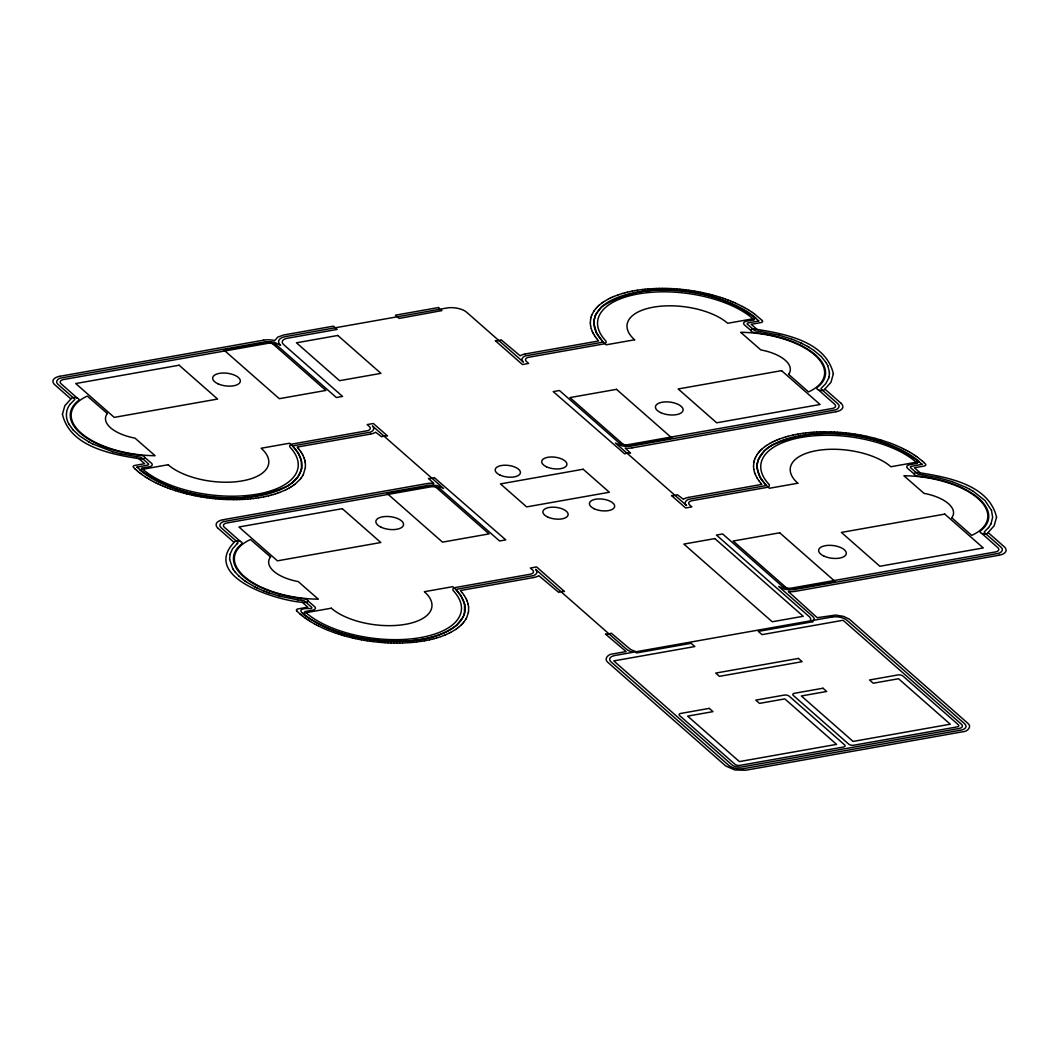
<?xml version="1.0" encoding="UTF-8"?>
<svg xmlns="http://www.w3.org/2000/svg" width="1059" height="1059" viewBox="0 0 1059 1059"><rect width="100%" height="100%" fill="white"/><g stroke="black" fill="none" stroke-linecap="round" stroke-linejoin="round"><path stroke-width="1.5" d="M590.313 323.035L590.631 318.997M593.927 323.405L593.94 322.095M753.518 466.489L753.836 462.452M757.132 466.847L757.132 465.55M829.435 373.867L829.409 372.159M829.435 373.88L829.065 376.686M305.376 467.668L305.389 463.604M468.568 611.122L468.594 607.059M593.94 322.082L594.033 320.784M757.145 465.523L757.238 464.226M301.563 468.555L301.338 460.612L298.598 453.834M305.363 467.734L303.404 474.313M468.369 612.473L468.568 611.189M594.033 320.758L595.37 315.648M757.238 464.213L757.437 462.929M301.286 469.839L301.563 468.568M464.491 613.293L464.544 604.054M468.356 612.552L466.609 617.754M590.644 318.931L590.922 317.66M753.849 462.386L754.127 461.115M757.437 462.915L758.575 459.103M814.186 620.19L814.239 619.952A14.535 6.658 7.2 0 0 812.227 615.981L778.643 586.461L785.249 589.426L793.482 589.704L997.141 553.605C1000.424 553.672 1004.713 549.886 1000.94 547.093L984.605 532.73A2.422 1.112 7.2 0 1 984.526 531.644L988.59 527.581M230.068 554.241L229.591 559.311M829.065 376.7L828.601 378.341M230.068 554.228L232.503 548.88L236.859 543.982M301.272 469.865L297.632 477.238L292.138 482.811M464.477 613.32L463.074 617.079M590.935 317.594L591.319 316.323M754.14 461.036L754.524 459.778M828.601 378.354L825.782 383.623L821.321 388.19A2.422 1.112 7.2 0 0 821.4 389.275L837.709 403.611C841.389 406.232 837.351 410.27 833.989 410.151L630.33 446.236L622.163 445.998L615.438 443.006L686.603 505.567C682.777 502.76 687.079 498.961 690.375 499.027L764.611 485.869A2.422 1.112 7.2 0 0 765.538 484.506L761.236 479.012M591.346 316.257L591.809 315.013M754.551 459.712L755.014 458.468M591.835 314.947L593.847 311.187M595.37 315.635L595.926 314.404M755.041 458.401L755.596 457.17M758.575 459.077L764.399 450.83M990.92 523.953L992.64 517.335L991.476 510.398M990.906 523.967L988.603 527.567M302.728 475.584L303.377 474.379M595.939 314.391L601.208 307.375M463.061 617.093L456.614 625.194M465.934 619.038L466.569 617.834M755.623 457.104L757.053 454.642M302.689 475.65L301.087 478.072M465.894 619.105L464.292 621.527M593.887 311.121L595.674 308.738M757.092 454.576L757.913 453.411M70.397 403.903C65.605 409.423 65.142 417.802 68.861 424.01M300.121 479.29L301.034 478.138M463.326 622.732L464.239 621.593M757.966 453.345L758.879 452.193M70.41 403.903L74.474 399.839A2.422 1.112 7.2 0 0 74.395 398.753L58.086 384.417C54.287 381.637 58.549 377.798 61.859 377.878L265.518 341.779L273.752 342.057L280.648 345.274A14.535 6.658 7.2 0 1 285.665 336.577L446.924 307.997A14.535 6.658 7.2 0 1 466.728 312.299L523.398 362.112C519.638 359.385 523.821 355.453 527.17 355.572L601.406 342.414A2.422 1.112 7.2 0 0 602.333 341.051L596.482 332.857M300.068 479.343L295.368 483.87M595.727 308.685L596.733 307.56M462.267 623.923L463.273 622.798M758.932 452.127L759.925 451.015M596.786 307.494L597.872 306.395M461.128 625.088L462.214 623.989M759.991 450.949L761.077 449.85M597.938 306.329L599.103 305.257M601.221 307.362L602.386 306.289M461.062 625.141L458.573 627.325M761.143 449.784L762.308 448.712M764.426 450.816L766.862 448.672M236.859 543.969L237.679 543.28A2.422 1.112 7.2 0 0 237.6 542.195L221.291 527.872C217.439 525.052 221.781 521.28 225.064 521.332L428.723 485.234L436.957 485.512L443.562 488.464L372.397 425.917C376.064 428.511 372.027 432.694 368.625 432.456L294.389 445.614A2.422 1.112 7.2 0 0 293.462 446.977L297.764 452.471M599.169 305.204L601.83 303.073M602.399 306.263C647.949 277.71 718.187 287.863 758.999 320.983L748.329 322.876A2.422 1.112 7.2 0 0 747.495 324.319L754.273 330.276A2.422 1.112 7.2 0 0 756.272 331.03L760.574 331.56M456.601 625.207C433.965 642.403 403.28 642.535 376.157 640.298C360.51 638.564 344.996 635.043 330.355 629.218C325.259 627.153 282.012 606.913 310.671 608.607A2.422 1.112 7.2 0 0 311.505 607.151L304.727 601.194A2.422 1.112 7.2 0 0 302.728 600.453L300.875 600.241M762.374 448.659L765.035 446.527M292.125 482.825L287.836 485.816M293.965 484.943L295.302 483.937M457.17 628.397L458.507 627.378M766.875 448.659L771.164 445.667M292.483 486.002L293.886 485.009M601.909 303.02L603.312 302.027M455.688 629.443L457.091 628.464M765.114 446.474L766.517 445.482M290.907 487.008L292.39 486.055M603.405 301.974L608.29 299.088M455.595 629.496L450.71 632.395M766.61 445.429L769.747 443.483M287.823 485.829C240.261 507.883 177.793 499.967 136.942 467.204M289.253 487.987L290.815 487.061M771.177 445.654C818.739 423.574 881.207 431.543 922.058 464.279M287.505 488.94L289.16 488.04M769.84 443.443L771.495 442.543M608.382 299.035L610.103 298.175M285.692 489.854L287.413 488.993M771.587 442.49L773.308 441.629M448.897 633.308L450.618 632.448M610.196 298.122L611.996 297.301M285.599 489.907L279.801 492.382M773.401 441.577L775.188 440.756M448.804 633.348L445.045 635.029M612.089 297.248L613.955 296.454M775.294 440.703L777.16 439.909M614.061 296.414L618.099 294.892M777.266 439.869L779.199 439.101M444.939 635.069L440.901 636.591M277.696 493.137L279.695 492.422M779.305 439.061L783.475 437.619M618.204 294.852L622.507 293.475M275.525 493.865L277.59 493.176M440.796 636.631L436.493 638.008M273.288 494.553L275.406 493.904M783.594 437.579L785.712 436.93M622.626 293.436L624.81 292.827M270.985 495.202L273.169 494.593M785.831 436.89L788.015 436.282M434.19 638.656L436.374 638.034M624.929 292.8L627.166 292.231M268.629 495.797L270.866 495.228M788.134 436.255L792.794 435.117M431.834 639.252L434.071 638.683M627.299 292.191L629.589 291.662M266.206 496.367L268.496 495.837M429.411 639.821L431.701 639.279M59.807 376.289L59 376.461A6.05 2.78 7.2 0 0 58.616 376.554L57.888 376.752A6.05 2.78 7.2 0 0 57.543 376.872L56.868 377.11A6.05 2.78 7.2 0 0 56.551 377.242L55.955 377.52A6.05 2.78 7.2 0 0 55.664 377.666L55.134 377.984A6.05 2.78 7.2 0 0 54.896 378.142L54.446 378.487A6.05 2.78 7.2 0 0 54.247 378.659L53.877 379.029A6.05 2.78 7.2 0 0 53.718 379.215L53.44 379.612A6.05 2.78 7.2 0 0 53.334 379.81L53.149 380.221A6.05 2.78 7.2 0 0 53.069 380.433L52.976 380.856A6.05 2.78 7.2 0 0 52.95 381.081L52.95 381.518A6.05 2.78 7.2 0 0 52.976 381.743L53.056 382.18A6.05 2.78 7.2 0 0 53.135 382.405L53.307 382.855A6.05 2.78 7.2 0 0 53.427 383.08L53.691 383.53A6.05 2.78 7.2 0 0 53.85 383.755L54.221 384.192A6.05 2.78 7.2 0 0 54.419 384.417L70.781 398.846M629.721 291.635L632.064 291.146M525.132 353.984L524.311 354.156A6.05 2.78 7.2 0 0 523.94 354.249L523.199 354.447A6.05 2.78 7.2 0 0 522.855 354.566L522.18 354.805A6.05 2.78 7.2 0 0 521.862 354.937L521.266 355.215A6.05 2.78 7.2 0 0 520.975 355.361L520.459 355.678A6.05 2.78 7.2 0 0 520.207 355.837L501.119 339.807A7.876 3.614 7.2 0 1 495.983 340.72L495.294 340.68L522.444 364.534L528.64 363.436L526.164 361.225A7.267 3.336 7.2 0 1 528.401 357.32L603.405 344.003A6.05 2.78 7.2 0 0 605.655 340.72A8.75 4.011 7.2 0 0 605.457 340.508A84.151 38.601 7.2 0 1 641.939 293.33A84.151 38.601 7.2 0 1 753.002 318.799L754.207 319.884L746.33 321.274A6.05 2.78 7.2 0 0 744.305 324.795L751.056 330.633M136.915 467.178L147.466 465.153A2.422 1.112 7.2 0 0 148.3 463.71L141.522 457.753A2.422 1.112 7.2 0 0 139.523 456.998L136.452 456.628M370.676 434.044L371.484 433.872A6.05 2.78 7.2 0 0 371.868 433.78L372.596 433.581A6.05 2.78 7.2 0 0 372.94 433.462L373.615 433.224A6.05 2.78 7.2 0 0 373.933 433.091L374.529 432.813A6.05 2.78 7.2 0 0 374.82 432.668L375.349 432.35A6.05 2.78 7.2 0 0 375.588 432.191L381.69 436.811A7.876 3.614 7.2 0 1 386.839 435.898L387.515 435.937L373.35 423.494L367.155 424.593L369.631 426.803A7.267 3.336 7.2 0 1 367.394 430.709L292.39 444.025A6.05 2.78 7.2 0 0 290.14 447.308A8.75 4.011 7.2 0 0 290.338 447.52A84.151 38.601 7.2 0 1 253.856 494.699A84.151 38.601 7.2 0 1 142.793 469.23L141.588 468.144L149.465 466.754A6.05 2.78 7.2 0 0 151.49 463.233L144.739 457.395M263.731 496.883L266.074 496.393M223.012 519.744L222.205 519.916A6.05 2.78 7.2 0 0 221.821 520.009L221.093 520.207A6.05 2.78 7.2 0 0 220.749 520.313L220.073 520.565A6.05 2.78 7.2 0 0 219.756 520.697L219.16 520.975A6.05 2.78 7.2 0 0 218.869 521.121L218.339 521.425A6.05 2.78 7.2 0 0 218.101 521.597L217.651 521.941A6.05 2.78 7.2 0 0 217.452 522.113L217.082 522.484A6.05 2.78 7.2 0 0 216.923 522.669L216.645 523.067A6.05 2.78 7.2 0 0 216.539 523.265L216.354 523.676A6.05 2.78 7.2 0 0 216.274 523.887L216.182 524.311A6.05 2.78 7.2 0 0 216.155 524.536L216.155 524.973A6.05 2.78 7.2 0 0 216.182 525.185L216.261 525.635A6.05 2.78 7.2 0 0 216.34 525.86L216.513 526.31A6.05 2.78 7.2 0 0 216.632 526.535L216.896 526.985A6.05 2.78 7.2 0 0 217.055 527.197L217.413 527.647A6.05 2.78 7.2 0 0 217.625 527.859L218.075 528.309M835.988 411.739L836.795 411.567A6.05 2.78 7.2 0 0 837.179 411.474L837.907 411.276A6.05 2.78 7.2 0 0 838.251 411.157L838.927 410.918A6.05 2.78 7.2 0 0 839.244 410.786L839.84 410.508A6.05 2.78 7.2 0 0 840.131 410.363L840.661 410.045A6.05 2.78 7.2 0 0 840.899 409.886L841.349 409.542A6.05 2.78 7.2 0 0 841.548 409.37L841.918 408.999A6.05 2.78 7.2 0 0 842.077 408.8L842.355 408.417A6.05 2.78 7.2 0 0 842.461 408.218L842.646 407.808A6.05 2.78 7.2 0 0 842.726 407.596L842.818 407.172A6.05 2.78 7.2 0 0 842.845 406.947L842.845 406.51A6.05 2.78 7.2 0 0 842.818 406.285L842.739 405.849A6.05 2.78 7.2 0 0 842.66 405.623L842.487 405.173A6.05 2.78 7.2 0 0 842.368 404.948L842.104 404.498A6.05 2.78 7.2 0 0 841.945 404.273L841.587 403.836A6.05 2.78 7.2 0 0 841.375 403.611L840.925 403.175M792.926 435.09L795.269 434.6M688.324 497.439L687.516 497.611A6.05 2.78 7.2 0 0 687.132 497.704L686.404 497.902A6.05 2.78 7.2 0 0 686.06 498.021L685.385 498.259A6.05 2.78 7.2 0 0 685.067 498.392L684.471 498.67A6.05 2.78 7.2 0 0 684.18 498.815L683.651 499.12A6.05 2.78 7.2 0 0 683.412 499.292L677.31 494.672A7.876 3.614 7.2 0 1 672.161 495.586L671.485 495.546L685.65 507.989L691.845 506.89L689.369 504.68A7.267 3.336 7.2 0 1 691.606 500.775L766.61 487.458A6.05 2.78 7.2 0 0 768.86 484.175A8.75 4.011 7.2 0 0 768.662 483.963A84.151 38.601 7.2 0 1 805.144 436.785A84.151 38.601 7.2 0 1 916.207 462.24L917.412 463.339L909.535 464.729A6.05 2.78 7.2 0 0 907.51 468.25L914.261 474.088M533.868 577.499L534.689 577.327A6.05 2.78 7.2 0 0 535.06 577.234L535.801 577.036A6.05 2.78 7.2 0 0 536.145 576.917L536.82 576.678A6.05 2.78 7.2 0 0 537.138 576.546L537.734 576.268A6.05 2.78 7.2 0 0 538.025 576.122L538.541 575.805A6.05 2.78 7.2 0 0 538.793 575.646L558.702 592.391A7.876 3.614 7.2 0 1 563.838 591.478L564.513 591.518L536.556 566.936L530.36 568.034L532.836 570.258A7.267 3.336 7.2 0 1 530.599 574.163L455.595 587.48A6.05 2.78 7.2 0 0 453.345 590.763A8.75 4.011 7.2 0 0 453.543 590.962A84.151 38.601 7.2 0 1 417.061 638.153A84.151 38.601 7.2 0 1 305.998 612.684L304.793 611.599L312.67 610.196A6.05 2.78 7.2 0 0 314.695 606.688L307.944 600.837M426.936 640.338L429.279 639.848M999.193 555.194L1000 555.022A6.05 2.78 7.2 0 0 1000.384 554.929L1001.112 554.731A6.05 2.78 7.2 0 0 1001.457 554.612L1002.132 554.373A6.05 2.78 7.2 0 0 1002.449 554.241L1003.045 553.963A6.05 2.78 7.2 0 0 1003.336 553.817L1003.866 553.5A6.05 2.78 7.2 0 0 1004.104 553.341L1004.554 552.997A6.05 2.78 7.2 0 0 1004.753 552.824L1005.123 552.454A6.05 2.78 7.2 0 0 1005.282 552.255L1005.56 551.871A6.05 2.78 7.2 0 0 1005.666 551.673L1005.851 551.249A6.05 2.78 7.2 0 0 1005.931 551.051L1006.024 550.614A6.05 2.78 7.2 0 0 1006.05 550.402L1006.05 549.965A6.05 2.78 7.2 0 0 1006.024 549.74L1005.944 549.29A6.05 2.78 7.2 0 0 1005.865 549.078L1005.693 548.628A6.05 2.78 7.2 0 0 1005.573 548.403L1005.309 547.953A6.05 2.78 7.2 0 0 1005.15 547.728L1004.779 547.291A6.05 2.78 7.2 0 0 1004.581 547.066L988.219 532.637M632.197 291.119L634.593 290.669M261.202 497.359L263.598 496.909M795.402 434.574L797.798 434.124M424.407 640.814L426.803 640.364M60.019 376.249L263.612 340.164M525.33 353.944L598.626 340.958L596.601 338.562M370.465 434.084L297.169 447.07L298.056 448.076M223.224 519.704L426.817 483.619M632.183 447.864L835.776 411.779M688.535 497.399L761.831 484.4L760.944 483.394M533.67 577.539L460.374 590.525L462.399 592.921M795.388 591.319L998.981 555.234M634.725 290.643L637.174 290.232M258.621 497.796L261.07 497.386M797.93 434.097L800.379 433.687M421.826 641.238L424.275 640.841M263.823 340.124L264.684 340.005A6.05 2.78 7.2 0 1 265.107 339.952L265.981 339.873A6.05 2.78 7.2 0 1 266.431 339.846L267.331 339.807A6.05 2.78 7.2 0 1 267.795 339.793L268.721 339.807A6.05 2.78 7.2 0 1 269.185 339.82L270.124 339.873A6.05 2.78 7.2 0 1 270.601 339.913L271.541 340.005A6.05 2.78 7.2 0 1 272.017 340.058L272.957 340.204A6.05 2.78 7.2 0 1 273.421 340.283L274.347 340.455A6.05 2.78 7.2 0 1 274.81 340.561L277.683 337.146L283.812 334.962L333.439 326.159L337.133 329.415L286.632 338.39A10.894 4.991 7.2 0 0 283.256 344.241L342.56 396.423L336.365 397.522L276.836 345.247A7.267 3.336 7.2 0 0 267.967 343.315L63.09 379.625A7.267 3.336 7.2 0 0 60.853 383.53L77.214 398.038M637.306 290.219L642.469 289.504M256 498.18L258.489 497.809M631.971 447.904L631.111 448.023A6.05 2.78 7.2 0 1 630.687 448.076L629.814 448.156A6.05 2.78 7.2 0 1 629.364 448.182L628.464 448.222A6.05 2.78 7.2 0 1 628 448.235L627.074 448.222A6.05 2.78 7.2 0 1 626.61 448.209L625.67 448.156A6.05 2.78 7.2 0 1 625.194 448.116L630.555 453.027L629.88 452.987A7.876 3.614 7.2 0 0 624.744 453.901L553.235 391.605L559.43 390.506L618.959 442.781A7.267 3.336 7.2 0 0 627.828 444.714L832.705 408.403A7.267 3.336 7.2 0 0 834.942 404.498L818.581 389.99M427.029 483.579L427.889 483.46A6.05 2.78 7.2 0 1 428.313 483.407L429.186 483.328A6.05 2.78 7.2 0 1 429.636 483.301L430.536 483.261A6.05 2.78 7.2 0 1 431 483.248L431.926 483.261A6.05 2.78 7.2 0 1 432.39 483.275L433.33 483.328A6.05 2.78 7.2 0 1 433.806 483.367L428.445 478.456L429.12 478.496A7.876 3.614 7.2 0 0 434.256 477.583L505.765 539.878L499.57 540.977L440.041 488.689A7.267 3.336 7.2 0 0 431.172 486.769L226.295 523.08A7.267 3.336 7.2 0 0 224.058 526.972L240.419 541.493M800.511 433.674L803 433.303M421.694 641.264L416.531 641.979M795.177 591.346L794.316 591.478A6.05 2.78 7.2 0 1 793.893 591.531L793.019 591.61A6.05 2.78 7.2 0 1 792.569 591.637L791.669 591.677A6.05 2.78 7.2 0 1 791.205 591.677L790.279 591.677A6.05 2.78 7.2 0 1 789.815 591.663L788.876 591.61A6.05 2.78 7.2 0 1 788.399 591.571L817.217 617.701L835.683 615.054L843.639 616.404L849.305 619.144L967.622 723.085C972.586 726.646 967.066 731.954 962.605 731.782L745.51 770.264L734.747 769.946L725.719 765.961L608.091 662.563C603.127 659.002 608.647 653.694 613.108 653.88L626.081 651.576L605.444 634.037L606.132 634.076A7.876 3.614 7.2 0 0 611.268 633.163L629.84 648.876A10.894 4.991 7.2 0 0 633.891 650.835L634.195 650.928A3.627 1.668 7.2 0 1 636.366 652.966L691.13 643.303L694.823 646.546L613.77 660.909L732.312 765.18A7.267 3.336 7.2 0 0 741.194 767.1L959.507 728.407A7.267 3.336 7.2 0 0 961.744 724.515L843.083 620.27L762.017 634.632L758.323 631.389L813.113 621.673A3.627 1.668 7.2 0 1 810.598 619.661L810.638 619.515A10.894 4.991 7.2 0 0 809.619 617.013L716.44 535.06L722.635 533.961L782.164 586.236A7.267 3.336 7.2 0 0 791.033 588.169L995.91 551.858A7.267 3.336 7.2 0 0 998.147 547.953L981.786 533.445M253.326 498.524L255.854 498.193M803.146 433.29L805.674 432.959M642.601 289.491L645.169 289.213M805.806 432.946L808.374 432.668M250.626 498.815L253.194 498.537M413.831 642.27L416.399 641.992M645.315 289.2L647.923 288.961M808.52 432.641L811.128 432.403M247.872 499.067L250.48 498.829M411.077 642.522L413.685 642.284M648.068 288.948L656.368 288.472M811.273 432.403L813.908 432.204M245.092 499.279L247.727 499.08M410.932 642.535L402.632 643.012M814.067 432.191L816.727 432.046M242.273 499.438L244.933 499.292M816.873 432.032L819.573 431.926M239.427 499.557L242.127 499.451M656.527 288.472L659.241 288.405M819.732 431.926L822.446 431.86M236.554 499.623L239.268 499.557M399.759 643.078L402.473 643.012M659.4 288.405L662.14 288.379M822.605 431.847L825.345 431.834M233.655 499.649L236.395 499.623M396.86 643.104L399.6 643.078M662.299 288.379L665.052 288.405M825.504 431.834L831.196 431.926M233.496 499.649L227.804 499.557M393.948 643.078L396.701 643.104M665.211 288.405L667.991 288.472M391.009 643.012L393.789 643.078M668.15 288.472L670.943 288.591M831.355 431.926L834.148 432.046M224.852 499.438L227.645 499.557M388.057 642.892L390.85 642.998M671.102 288.591L673.895 288.75M834.307 432.046L837.1 432.204M221.9 499.279L224.693 499.438M385.105 642.734L387.898 642.879M674.053 288.763L676.86 288.961M837.259 432.218L840.065 432.403M218.935 499.067L221.741 499.266M382.14 642.522L384.947 642.72M677.019 288.975L679.838 289.213M840.224 432.416L843.043 432.668M215.957 498.815L218.776 499.054M379.162 642.27L381.981 642.509M679.997 289.226L685.782 289.848M843.202 432.681L846.009 432.959M212.991 498.524L215.798 498.802M379.003 642.257L373.218 641.635M846.167 432.972L848.987 433.303M210.013 498.18L212.833 498.498M922.548 474.856L919.477 474.472A2.422 1.112 7.2 0 1 917.478 473.73L910.7 467.774A2.422 1.112 7.2 0 1 911.534 466.331L922.085 464.305M300.862 600.241L298.426 599.923M685.941 289.875L688.747 290.232M849.146 433.316L851.952 433.687M207.048 497.796L209.854 498.154M370.253 641.238L373.059 641.608M922.574 474.856L938.274 477.702M136.426 456.628L120.726 453.781M760.6 331.56L778.59 335.107M297.195 599.738L298.4 599.91M688.906 290.259L691.712 290.669M852.111 433.713L854.904 434.124M204.096 497.359L206.889 497.77M367.288 640.814L370.094 641.224M297.182 599.738L280.41 596.363M691.858 290.695L694.651 291.146M855.063 434.15L857.856 434.6M201.144 496.883L203.937 497.333M364.349 640.338L367.142 640.788M694.81 291.172L697.59 291.662M858.015 434.627L860.795 435.117M198.205 496.367L200.985 496.856M361.41 639.821L364.19 640.311M697.735 291.688L700.502 292.231M860.941 435.143L863.707 435.673M195.293 495.797L198.059 496.34M358.498 639.252L361.265 639.782M700.648 292.258L703.388 292.827M863.853 435.712L866.593 436.282M192.407 495.202L195.147 495.771M355.612 638.656L358.352 639.226M703.547 292.866L706.26 293.475M866.752 436.321L872.312 437.619M192.248 495.162L186.688 493.865M352.74 638.008L355.453 638.617M938.3 477.702L951.975 481.593M120.7 453.781L112.598 451.65M706.419 293.515L709.106 294.164M349.894 637.319L352.581 637.968M709.252 294.203L711.926 294.892M872.457 437.645L875.131 438.333M183.869 493.137L186.543 493.825M347.074 636.591L349.748 637.28M778.617 335.121L779.755 335.412M279.245 596.058L280.383 596.363M779.768 335.425L789.855 338.523M279.232 596.058L269.145 592.961M712.072 294.932L714.706 295.646M875.277 438.373L880.651 439.909M181.089 492.382L183.723 493.097M344.294 635.824L346.928 636.552M714.851 295.699L717.446 296.454M178.349 491.575L180.943 492.329M632.805 652.331L632.342 652.198A14.535 6.658 7.2 0 1 626.147 648.955L535.602 569.371C539.256 571.979 535.258 576.03 531.883 575.897L457.594 589.069A2.422 1.112 7.2 0 0 456.667 590.432L460.969 595.913M341.554 635.029L344.149 635.784M112.585 451.637L92.755 444.012M717.592 296.494L720.146 297.301M880.797 439.948L888.633 442.543M175.648 490.727L178.203 491.535M338.854 634.182L341.408 634.976M720.292 297.341L722.82 298.175M175.503 490.688L170.367 488.94M336.18 633.308L338.708 634.142M951.988 481.593L966.245 487.471M722.953 298.228L725.428 299.088M333.572 632.395L336.047 633.256M789.882 338.523L792.013 339.29M269.118 592.961L266.987 592.193M725.574 299.141L728.01 300.041M888.779 442.596L891.215 443.483M167.785 487.987L170.221 488.887M333.426 632.342L328.475 630.462M792.026 339.29L795.15 340.495M266.974 592.193L263.85 590.988M728.142 300.081L730.525 301.021M891.347 443.536L893.73 444.476M165.27 487.008L167.653 487.934M795.177 340.508L801.147 343.103M263.823 590.975L256.9 587.93M730.657 301.074L733 302.027M893.862 444.528L896.205 445.482M162.795 486.002L165.138 486.955M326 629.443L328.343 630.409M733.132 302.093L735.409 303.073M896.338 445.535L900.971 447.613M160.386 484.943L162.662 485.935M323.591 628.397L325.868 629.39M735.542 303.139L742.293 306.395M158.029 483.87L160.253 484.89M323.458 628.344L318.944 626.213M801.16 343.103L802.1 343.553M901.09 447.666L903.261 448.712M155.739 482.772L157.91 483.817M802.113 343.553L807.554 346.399M256.887 587.917L255.034 587.004M966.258 487.471L969.885 489.364M92.742 444.012L89.115 442.119M903.38 448.778L905.498 449.85M153.502 481.633L155.62 482.705M316.707 625.088L318.825 626.16M255.02 586.99L246.509 582.04M742.412 306.461L744.464 307.56M905.617 449.903L907.669 451.015M151.331 480.468L153.383 481.567M314.536 623.923L316.588 625.022M969.898 489.377L973.3 491.35M89.102 442.106L79.61 435.937L72.978 429.808M744.57 307.613L748.581 309.956M907.775 451.068L909.76 452.193M149.24 479.29L151.225 480.415M314.43 623.857L310.419 621.527M807.567 346.412L809.261 347.392M909.866 452.259L911.786 453.411M147.214 478.072L149.134 479.224M809.275 347.405L814.027 350.489M973.314 491.363L984.976 500.536L991.476 510.385M748.687 310.022L752.419 312.445M911.892 453.477L913.745 454.642M145.255 476.841L147.108 478.006M308.46 620.296L310.313 621.461M913.851 454.708L915.625 455.899M145.149 476.775L141.562 474.313M306.58 619.038L308.354 620.23M246.495 582.026L244.973 580.994M752.525 312.511L754.233 313.716M915.731 455.966L917.438 457.17M304.767 617.754L306.475 618.972M814.027 350.503L821.228 356.512L826.258 362.84M244.973 580.981L242.815 579.392M754.326 313.795L762.043 320.361M917.531 457.236L922.376 461.115M139.841 473.016L141.469 474.233M303.046 616.47L304.674 617.688M242.802 579.379L238.924 576.083M138.186 471.705L139.748 472.936M301.391 615.147L302.953 616.391M136.624 470.368L138.107 471.626M299.829 613.823L301.312 615.08M756.854 329.27L751.215 324.319L760.997 322.571A3.627 1.668 7.2 0 0 762.321 320.652L762.215 320.546M825.014 389.183L840.806 403.069M920.059 472.724L914.42 467.774L924.203 466.026A3.627 1.668 7.2 0 0 925.526 464.107L923.925 462.531M138.941 458.759L144.58 463.71L134.837 465.444A3.627 1.668 7.2 0 0 133.474 467.376L135.075 468.952M218.194 528.415L233.986 542.287M302.146 602.2L307.785 607.164L298.042 608.899A3.627 1.668 7.2 0 0 296.679 610.831L296.877 611.043M922.455 461.181L923.858 462.452M299.75 613.757L296.957 611.122M135.142 469.031L136.545 470.302M238.924 576.083L235.204 572.112M72.965 429.795L68.861 424.024M760.878 483.328L758.774 480.614M298.122 448.156L299.194 449.466M235.204 572.098L233.483 569.795M595.568 337.159L596.548 338.483M462.452 593L464.385 595.727M299.247 449.546L300.226 450.869M758.721 480.534L756.96 477.808M594.615 335.756L595.515 337.08M300.279 450.935L301.18 452.272M233.483 569.795L232.742 568.643M760.415 477.662L761.222 478.999M593.755 334.353L594.562 335.69M464.438 595.793L466.013 598.547M460.983 595.939L464.53 604.04M301.233 452.339L302.04 453.676M297.778 452.484L298.585 453.821M826.272 362.853L827.794 365.765M232.728 568.63L229.591 559.324M759.687 476.312L760.402 477.649M756.92 477.728L755.53 474.975M592.987 332.936L593.715 334.273M302.08 453.755L302.808 455.092M759.674 476.285L757.211 468.21M596.469 332.844L593.927 323.419M592.325 331.533L592.947 332.87M466.053 598.613L466.675 599.95M302.848 455.158L304.052 457.912M827.794 365.765L829.409 372.159M754.948 473.572L755.491 474.909M592.285 331.454L591.266 328.7M466.715 600.029L467.257 601.366M754.471 472.155L754.921 473.492M467.284 601.433L468.118 604.186M304.079 457.991L304.529 459.328M754.445 472.089L753.809 469.349M591.24 328.634L590.604 325.894M304.555 459.394L304.913 460.731M468.131 604.252L468.594 606.979M304.926 460.797L305.191 462.134M753.796 469.269L753.518 466.569M590.591 325.828L590.313 323.114M305.204 462.201L305.389 463.524M757.132 466.873L757.211 468.184M241.743 543.982A71.76 32.908 7.2 0 0 304.118 598.798A3.932 1.8 7.2 0 1 307.957 601.022A3.932 1.8 7.2 0 1 303.973 602.412C279.298 601.459 199.449 577.446 234.807 541.626A3.932 1.8 7.2 0 1 240.089 541.361A3.932 1.8 7.2 0 1 241.756 543.982M62.441 414.228C70.04 447.189 112.254 454.417 140.768 458.957A3.932 1.8 7.2 0 0 144.752 457.567A3.932 1.8 7.2 0 0 140.913 455.344A71.76 32.908 7.2 0 1 78.538 400.527A3.932 1.8 7.2 0 0 76.883 397.919A3.932 1.8 7.2 0 0 71.615 398.171L64.824 405.716L62.441 414.228M833.354 373.761L830.984 382.286L824.193 389.858A3.932 1.8 7.2 0 1 818.911 390.109A3.932 1.8 7.2 0 1 817.244 387.501A71.76 32.908 7.2 0 0 754.882 332.685A3.932 1.8 7.2 0 1 751.043 330.461A3.932 1.8 7.2 0 1 755.027 329.071C783.541 333.611 825.716 340.839 833.354 373.761M996.559 517.216L994.189 525.741L987.385 533.312A3.932 1.8 7.2 0 1 982.117 533.564A3.932 1.8 7.2 0 1 980.449 530.956A71.76 32.908 7.2 0 0 918.087 476.14A3.932 1.8 7.2 0 1 914.248 473.916A3.932 1.8 7.2 0 1 918.232 472.526C946.746 477.066 988.921 484.294 996.559 517.216M107.356 413.526L107.224 413.712A36.324 16.666 7.2 0 0 134.996 438.122L155.104 455.714A70.834 32.485 7.2 0 1 81.08 433.012A70.834 32.485 7.2 0 1 87.262 396.092L107.356 413.526M270.561 556.981L270.416 557.153A36.324 16.666 7.2 0 0 298.201 581.576L318.309 599.169A70.834 32.485 7.2 0 1 244.285 576.467A70.834 32.485 7.2 0 1 250.467 539.534L270.561 556.981M788.584 374.317L808.533 391.936A70.834 32.485 7.2 0 0 814.715 355.017A70.834 32.485 7.2 0 0 740.691 332.314L760.799 349.907A36.324 16.666 7.2 0 1 788.584 374.317M951.776 517.772L971.738 535.391A70.834 32.485 7.2 0 0 977.92 498.471A70.834 32.485 7.2 0 0 903.896 475.756L924.004 493.348A36.324 16.666 7.2 0 1 951.776 517.772M438.611 307.52L395.457 315.172L399.15 318.415L441.881 310.591A7.876 3.614 7.2 0 1 438.625 307.547L438.611 307.52M270.389 341.726L223.873 349.973L279.298 398.687L325.828 390.44L270.389 341.726M337.808 335.465L296.454 342.798L339.568 380.684L380.922 373.364L337.808 335.465M179.117 365.223L75.732 383.543L114.226 417.378L217.611 399.058L179.117 365.223M634.632 339.78L606.211 344.81A87.791 40.268 7.2 0 1 636.512 292.284A87.791 40.268 7.2 0 1 756.113 318.243L727.679 323.286A54.486 24.992 7.2 0 0 653.443 307.163A54.486 24.992 7.2 0 0 634.632 339.78M168.116 464.742L139.695 469.799A87.791 40.268 7.2 0 0 259.283 495.744L259.309 495.744A87.791 40.268 7.2 0 0 289.584 443.218L261.163 448.248A54.486 24.992 7.2 0 1 242.352 480.865A54.486 24.992 7.2 0 1 168.116 464.742M616.497 389.341L569.967 397.588L625.406 446.302L671.922 438.055L616.497 389.341M781.568 370.65L678.184 388.971L716.678 422.806L820.063 404.485L781.568 370.65M433.594 485.181L387.078 493.428L442.503 542.142L489.033 533.895L433.594 485.181M342.322 508.677L238.937 526.998L277.432 560.833L380.816 542.512L342.322 508.677M583.165 469.243L500.47 483.897L526.641 506.904L609.349 492.25L583.165 469.243M797.837 483.222L769.416 488.265A87.791 40.268 7.2 0 1 799.717 435.739A87.791 40.268 7.2 0 1 919.318 461.698L890.884 466.741A54.486 24.992 7.2 0 0 816.648 450.618A54.486 24.992 7.2 0 0 797.837 483.222M714.865 538.594L683.849 544.088L772.223 621.765L803.238 616.272L714.865 538.594M331.321 608.197L302.887 613.24A87.791 40.268 7.2 0 0 422.488 639.199L422.515 639.199A87.791 40.268 7.2 0 0 452.789 586.673L424.368 591.703A54.486 24.992 7.2 0 1 405.557 624.307A54.486 24.992 7.2 0 1 331.321 608.197M779.702 532.796L733.172 541.03L788.611 589.757L835.127 581.51L779.702 532.796M944.774 514.105L841.389 532.425L879.883 566.261L983.268 547.94L944.774 514.105M832.043 617.013L614.948 655.495A10.894 5.004 7.2 0 0 611.189 662.021L728.817 765.419A10.894 5.004 7.2 0 0 743.67 768.635L960.765 730.154A10.894 5.004 7.2 0 0 964.524 723.641L846.896 620.243A10.894 5.004 7.2 0 0 832.043 617.013M798.42 658.433L715.712 673.087L719.405 676.344L802.113 661.676L798.42 658.433M709.278 708.378L680.844 713.422A3.627 1.668 7.2 0 0 679.6 715.593L735.025 764.32A3.627 1.668 7.2 0 0 739.976 765.392L843.348 747.072A3.627 1.668 7.2 0 0 844.605 744.887L789.18 696.173A3.627 1.668 7.2 0 0 784.229 695.101L755.795 700.131L759.488 703.388L784.825 698.9L836.557 744.371L739.381 761.593L687.648 716.122L712.972 711.635L709.278 708.378M822.989 688.231L794.568 693.261A3.627 1.668 7.2 0 0 793.31 695.445L848.736 744.159A3.627 1.668 7.2 0 0 853.686 745.232L957.071 726.911A3.627 1.668 7.2 0 0 958.316 724.74L902.89 676.013A3.627 1.668 7.2 0 0 897.939 674.94L869.518 679.984L873.212 683.227L898.535 678.74L950.267 724.21L853.091 741.432L801.359 695.962L826.695 691.474L822.989 688.231M546.418 466.767A12.708 5.838 7.2 0 0 566.79 465.086A12.708 5.838 7.2 0 0 549.687 457.051A12.708 5.838 7.2 0 0 546.418 466.767M499.901 475.014A12.708 5.838 7.2 0 0 520.273 473.333A12.708 5.838 7.2 0 0 503.171 465.298A12.708 5.838 7.2 0 0 499.901 475.014M594.152 508.73A12.708 5.838 7.2 0 0 614.524 507.036A12.708 5.838 7.2 0 0 597.422 499.001A12.708 5.838 7.2 0 0 594.152 508.73M547.622 516.977A12.708 5.838 7.2 0 0 568.008 515.283A12.708 5.838 7.2 0 0 550.892 507.248A12.708 5.838 7.2 0 0 547.622 516.977M217.889 383.755A13.926 6.38 7.2 0 0 240.194 381.902A13.926 6.38 7.2 0 0 221.463 373.099A13.926 6.38 7.2 0 0 217.889 383.755M381.081 527.21A13.926 6.38 7.2 0 0 403.4 525.357A13.926 6.38 7.2 0 0 384.669 516.554A13.926 6.38 7.2 0 0 381.081 527.21M660.644 412.6A13.926 6.38 7.2 0 0 682.962 410.76A13.926 6.38 7.2 0 0 664.231 401.957A13.926 6.38 7.2 0 0 660.644 412.6M823.849 556.054A13.926 6.38 7.2 0 0 846.167 554.214A13.926 6.38 7.2 0 0 827.436 545.411A13.926 6.38 7.2 0 0 823.849 556.054"/></g></svg>
